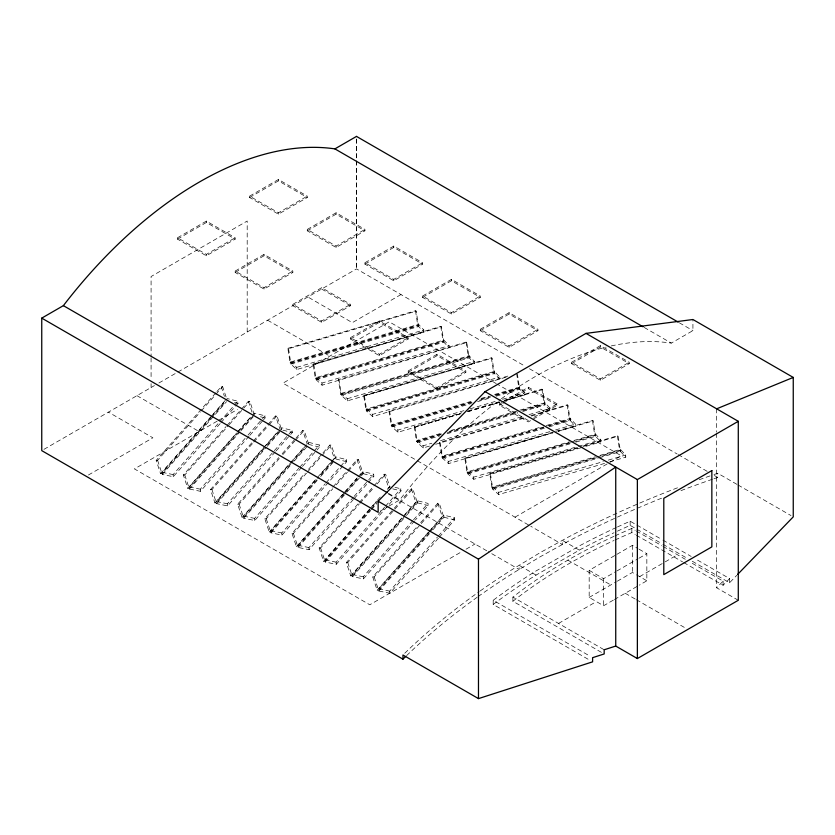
<?xml version="1.0" encoding="UTF-8"?>
<svg xmlns="http://www.w3.org/2000/svg" width="835" height="835" viewBox="0 0 835 835"><rect width="100%" height="100%" fill="white"/><g stroke="black" fill="none" stroke-linecap="round" stroke-linejoin="round"><path stroke-width="0.63" stroke-dasharray="4.17 3.13" d="M265.843 445.566L279.861 429.701M320.17 474.76L332.988 460.231M210.806 418.408L162.021 473.685L160.581 473.706L156.176 460.388L216.088 392.502M216.943 391.531L221.223 386.688L222.653 386.668L227.068 399.975M156.176 460.388L157.606 460.377L200.4 411.885M201.256 410.914L214.95 395.393M215.806 394.423L222.653 386.668M160.581 473.706L211.933 415.517M212.789 414.546L225.627 399.996M220.137 423.606L173.273 476.712L162.293 474.457L162.147 472.339L210.639 417.385M211.453 416.467L227.245 398.566L237.881 401.207L238.027 403.336L235.47 406.227M211.662 417.437L225.356 401.917M162.293 474.457L226.535 401.656M173.273 476.712L173.116 474.583L219.135 422.447M219.981 421.487L233.612 406.04M234.468 405.069L237.881 401.207M220.983 422.646L234.614 407.198M253.37 415.548L189.18 488.287L187.75 488.298L183.335 474.99L226.128 426.497M226.984 425.526L240.678 410.006M241.534 409.035L248.392 401.28L249.822 401.259L254.226 414.577M183.335 474.99L184.775 474.969L228.425 425.506M229.281 424.535L249.822 401.259M187.75 488.298L236.535 433.021M237.39 432.05L251.084 416.54M248.997 436.277L200.431 491.304L189.451 489.049L189.305 486.93L254.404 413.168L265.039 415.809L265.196 417.928L263.484 419.859M189.451 489.049L239.989 431.789M240.845 430.818L254.56 415.287L254.404 413.168M200.431 491.304L200.285 489.185L247.15 436.079M247.995 435.118L261.637 419.671M262.482 418.7L265.039 415.809M249.853 435.306L262.639 420.83M264.277 448.572L216.349 502.879L214.908 502.9L210.504 489.581L252.441 442.059M253.297 441.089L266.991 425.579M267.847 424.608L275.55 415.882L276.98 415.861L281.395 429.169L265.133 447.602M210.504 489.581L211.933 489.56L253.015 443.009M253.871 442.039L268.421 425.558M269.277 424.587L276.98 415.861M214.908 502.9L262.837 448.583M263.693 447.623L277.387 432.102M275.31 451.839L227.6 505.895L216.62 503.651L216.474 501.522L264.966 446.579M216.62 503.651L266.302 447.351M267.158 446.381L280.863 430.85M227.6 505.895L227.444 503.776L292.208 430.401L281.572 427.76L281.719 429.879M276.166 450.869L292.354 432.53L292.208 430.401M290.58 464.135L243.507 517.47L242.077 517.491L237.662 504.183L278.744 457.632M282.167 453.749L295.016 439.2M295.872 438.229L302.719 430.474L304.149 430.453L308.553 443.771L305.986 446.673M237.662 504.183L239.102 504.163L279.328 458.582M282.752 454.699L294.734 441.12M295.59 440.149L304.149 430.453M242.077 517.491L290.006 463.185M290.862 462.214L304.556 446.694M301.623 467.391L254.758 520.497L243.778 518.243L243.632 516.124L308.731 442.362L319.367 445.003L319.523 447.122L316.966 450.013M291.436 463.164L305.13 447.643M243.778 518.243L290.893 464.865M294.317 460.983L307.165 446.422M254.758 520.497L254.612 518.378L298.92 468.174M299.775 467.203L313.407 451.756M314.252 450.796L319.367 445.003M302.479 466.431L316.11 450.983M316.893 479.697L270.676 532.072L269.235 532.093L264.831 518.775L305.057 473.195M308.48 469.322L329.877 445.076L331.318 445.055L335.722 458.363L317.749 478.726M264.831 518.775L266.261 518.754L306.487 473.174M307.343 472.203L321.037 456.693M321.892 455.722L331.318 445.055M269.235 532.093L316.308 478.747M317.164 477.777L330.858 462.266M331.714 461.296L334.282 458.384L335.722 458.363M333.77 459.344L335.9 456.954L346.535 459.594L346.682 461.713L281.927 535.089L270.947 532.845L270.801 530.716L316.058 479.436M270.947 532.845L317.206 480.428M320.63 476.545L334.334 461.014M281.927 535.089L281.771 532.97L325.233 483.736M326.078 482.766L339.72 467.318M340.565 466.358L346.535 459.594M344.051 494.299L297.834 546.664L296.404 546.685L291.989 533.377L332.215 487.797M333.071 486.826L346.776 471.305M347.631 470.335L357.046 459.667L358.476 459.647L362.881 472.965L359.457 476.837M291.989 533.377L293.429 533.356L332.8 488.746M336.223 484.864L347.35 472.255M348.205 471.284L358.476 459.647M296.404 546.685L357.171 477.829M358.027 476.858L361.451 472.986L362.881 472.965M353.393 499.487L309.086 549.691L298.105 547.436L297.959 545.318L344.834 492.201M345.648 491.283L357.077 478.33M360.156 474.833L363.058 471.556L373.694 474.196L373.85 476.315L368.736 482.108M344.907 493.328L358.601 477.808M298.105 547.436L346.076 493.088M346.932 492.118L360.636 476.587M361.492 475.616L363.215 473.675L363.058 471.556M309.086 549.691L308.94 547.572L353.247 497.368M354.103 496.397L367.734 480.95M368.579 479.989L373.694 474.196M354.249 498.516L367.88 483.068M370.364 509.861L325.003 561.266L323.562 561.287L319.158 547.969L358.528 503.359M359.384 502.388L373.078 486.868M373.934 485.907L384.204 474.27L385.645 474.249L390.049 487.556L388.619 487.577L386.897 489.519M319.158 547.969L320.588 547.948L359.102 504.309M359.958 503.338L373.652 487.817M377.086 483.945L385.645 474.249M323.562 561.287L369.78 508.912M370.636 507.941L376.627 501.157M377.483 500.186L380.906 496.303M394.955 487.327L400.863 488.788L401.009 490.907L336.255 564.283L325.274 562.038L325.128 559.909L369.571 509.548M372.807 505.874L376.856 501.282M387.315 489.425L390.227 486.147M371.22 508.891L377.211 502.106M325.274 562.038L370.677 510.592M371.533 509.621L376.668 503.797M336.255 564.283L336.098 562.164L384.674 507.137M385.519 506.167L400.863 488.788M405.226 515.727L352.161 575.858L350.731 575.879L346.316 562.571L393.4 509.225M394.256 508.254L411.373 488.861L412.803 488.84L417.208 502.159L406.081 514.767M346.316 562.571L347.757 562.55L393.974 510.175M394.83 509.204L412.803 488.84M350.731 575.879L403.796 515.748M404.651 514.777L415.778 502.169L417.208 502.159M414.536 520.957L363.413 578.885L352.433 576.63L352.286 574.511L417.385 500.749L428.021 503.39L428.178 505.509L415.392 519.986M352.433 576.63L405.549 516.458M406.405 515.487L417.542 502.868L417.385 500.749M363.413 578.885L363.267 576.766L412.688 520.769M413.534 519.798L428.021 503.39M429.086 533.022L378.589 590.241L377.149 590.261L372.744 576.943L417.249 526.52M420.673 522.637L437.79 503.244L439.231 503.223L443.635 516.531L429.942 532.052M372.744 576.943L374.174 576.922L420.402 524.557M421.257 523.587L439.231 503.223M377.149 590.261L428.512 532.072M429.367 531.102L442.206 516.552L443.635 516.531M438.406 538.231L389.841 593.257L378.86 591.013L378.714 588.884L430.442 530.256M431.236 529.369L443.813 515.122L454.449 517.763L454.595 519.892L439.262 537.26M378.86 591.013L429.399 533.742M432.822 529.86L443.959 517.241L443.813 515.122M389.841 593.257L389.695 591.138L437.404 537.072M438.26 536.112L454.449 517.763M738.286 600.281L716.66 587.798L723.11 581.118L689.72 561.84M683.677 562.508L723.11 585.283L729.571 578.603L695.68 559.043M692.288 561.245L729.571 582.767L736.741 575.346M177.511 237.745L206.349 221.098L235.178 237.745L235.178 239.134L206.349 255.781L177.511 239.134L177.511 237.745L206.349 254.393L235.178 237.745M249.602 196.131L278.431 179.483L307.27 196.131L307.27 197.519L278.431 214.167L249.602 197.519L249.602 196.131L278.431 212.779L307.27 196.131M177.511 239.134L206.349 222.486L235.178 239.134M249.602 197.519L278.431 180.871L307.27 197.519M235.178 271.041L264.017 254.393L292.855 271.041L292.855 272.429L264.017 289.077L235.178 272.429L235.178 271.041L264.017 287.689L292.855 271.041M307.27 229.427L336.098 212.779L364.937 229.427L364.937 230.815L336.098 247.463L307.27 230.815L307.27 229.427L336.098 246.074L364.937 229.427M235.178 272.429L264.017 255.781L292.855 272.429M307.27 230.815L336.098 214.167L364.937 230.815M292.855 304.337L321.684 287.689L350.523 304.337L350.523 305.725L321.684 322.373L292.855 305.725L292.855 304.337L321.684 320.984L350.523 304.337M364.937 262.722L393.776 246.074L422.604 262.722L422.604 264.111L393.776 280.758L364.937 264.111L364.937 262.722L393.776 279.37L422.604 262.722M43.973 449.345L154.433 385.572M158.9 382.994L176.79 372.671M177.907 372.024L356.524 268.901L524.975 366.147M364.937 264.111L393.776 247.463L422.604 264.111M88.426 475.011L152.878 437.801L108.425 412.135M400.977 294.557L352.318 322.654L307.864 296.989M350.523 337.632L379.351 320.984L408.19 337.632L408.19 339.02L379.351 355.668L350.523 339.02L350.523 337.632L379.351 354.28L408.19 337.632M422.604 296.018L451.443 279.37L480.271 296.018L480.271 297.406L451.443 314.054L422.604 297.406L422.604 296.018L451.443 312.666L480.271 296.018M350.523 339.02L379.351 322.373L408.19 339.02M422.604 297.406L451.443 280.758L480.271 297.406M217.163 421.153L134.445 468.905L369.78 604.77L461.588 551.768M218.29 420.506L237.432 409.442M408.19 370.928L437.029 354.28L465.857 370.928L465.857 372.316L437.029 388.964L408.19 372.316L408.19 370.928L437.029 387.576L465.857 370.928M480.271 329.314L509.11 312.666L537.949 329.314L537.949 330.702L509.11 347.35L480.271 330.702L480.271 329.314L509.11 345.961L537.949 329.314M408.19 372.316L437.029 355.668L465.857 372.316M480.271 330.702L509.11 314.054L537.949 330.702M530.549 420.631L528.336 421.915L499.497 405.267L499.497 403.879L501.72 402.595M502.827 401.959L528.336 387.231L557.164 403.879L557.164 405.267L531.655 419.995M571.589 362.254L600.417 345.606L629.256 362.254L629.256 363.642L600.417 380.29L571.589 363.642L571.589 362.254L600.417 378.902L629.256 362.254M499.497 405.267L501.72 403.983M502.827 403.347L528.336 388.619L557.164 405.267M571.589 363.642L600.417 346.995L629.256 363.642M533.878 417.323L557.164 403.879M380.311 511.093L387.889 506.73M388.964 506.104L399.777 499.862A361.388 208.646 -60 0 1 500.395 399.495M611.251 345.93A361.388 208.646 -60 0 1 671.309 343.101L692.925 330.608L692.925 319.513M515.007 517.157L608.986 462.893M610.103 462.246L621.292 455.795L497.378 384.246M466.066 549.179L475.021 544.013M613.318 600.135L603.59 605.761L589.176 597.432L589.176 570.336L615.792 554.972M616.898 554.325L632.419 545.37L637.971 548.564M589.176 570.336L603.59 578.665L615.792 571.62M616.898 570.973L637.971 558.813M639.078 558.166L646.843 553.688L646.843 580.784L639.276 585.158M589.176 597.432L616.199 581.828M617.284 581.202L632.419 572.466L635.508 574.24M558.531 623.442L596.378 601.597M639.631 576.62L664.117 562.487M665.234 561.84L677.477 554.774M614.403 599.509L638.191 585.784M450.723 430.484L518.869 410.444M287.835 348.32L415.496 310.756L416.227 311.142L418.471 325.713L290.81 363.267L290.079 362.881L287.835 348.32L288.566 348.706L416.227 311.142M290.799 361.931L418.565 324.345L423.815 329.971L423.888 332.132L296.801 369.519L290.872 364.102L290.799 361.931L296.717 367.358L296.801 369.519M290.079 362.881L417.74 325.326L418.471 325.713M290.872 364.102L418.638 326.516L423.888 332.132M296.717 367.358L423.815 329.971M313.115 363.997L440.776 326.443L441.506 326.829L443.761 341.39L316.089 378.944L315.359 378.558L313.115 363.997L313.845 364.384L441.506 326.829M466.796 342.517L466.055 342.131L338.394 379.685L340.638 394.245L341.369 394.631L469.04 357.077L466.796 342.517L322.08 385.206L316.152 379.779L316.079 377.618L443.844 340.033L449.094 345.648L449.167 347.819L443.917 342.193L443.844 340.033M315.359 378.558L443.02 341.004L443.761 341.39M316.152 379.779L443.917 342.193M316.079 377.618L322.007 383.035L449.094 345.648M341.358 393.295L469.124 355.71L474.374 361.336L474.447 363.496L347.36 400.883L341.442 395.466L341.358 393.295L347.287 398.723L347.36 400.883M340.638 394.245L468.31 356.691L469.04 357.077M341.442 395.466L469.207 357.881L474.447 363.496M347.287 398.723L474.374 361.336M363.674 395.362L491.345 357.808L492.076 358.194L494.32 372.754L366.659 410.309L365.928 409.922L363.674 395.362L364.404 395.748L492.076 358.194M506.093 377.19L372.64 416.571L366.722 411.144L366.648 408.983L494.404 371.398L499.654 377.023L499.737 379.184L494.487 373.558L494.404 371.398M365.928 409.922L493.589 372.368L494.32 372.754M366.722 411.144L494.487 373.558M366.648 408.983L372.567 414.411L499.654 377.023M472.036 402.428L391.939 425.996L391.208 425.61L388.964 411.05L507.868 376.074M460.221 413.92L397.93 432.248L392.001 426.831L391.928 424.66L472.798 400.873M481.054 398.441L488.694 396.197M494.633 394.444L519.694 387.085L524.944 392.7L525.017 394.861L505.081 400.727M391.208 425.61L471.305 402.042M481.325 399.099L490.082 396.521M495.092 395.049L518.869 388.056L519.6 388.442L517.356 373.882M479.551 400.226L490.813 396.907M495.823 395.435L519.6 388.442M392.001 426.831L471.389 403.472M477.589 401.645L491.241 397.637M496.199 396.176L519.767 389.246L525.017 394.861M391.928 424.66L397.846 430.088L463.884 410.663M470.115 408.826L497.524 400.769M502.513 399.297L524.944 392.7M440.995 434.68L417.218 441.673L416.488 441.287L414.243 426.727L461.807 412.74M468.059 410.893L499.351 401.698M504.361 400.215L541.905 389.173L542.635 389.559L544.89 404.119L522.355 410.747M414.243 426.727L414.974 427.113L462.538 413.127M467.537 411.655L502.586 401.343M503.839 400.977L542.635 389.559M467.704 411.728L500.092 402.199M429.44 446.099L423.209 447.936L417.281 442.508L417.208 440.348L442.936 432.77M519.913 410.131L544.973 402.762L550.223 408.388L550.296 410.549L545.046 404.923L544.973 402.762M416.488 441.287L441.517 433.929M449.032 431.716L516.614 411.832M521.625 410.361L544.149 403.733L544.89 404.119M447.257 432.843L517.345 412.219M417.281 442.508L439.617 435.943M447.059 433.751L517.763 412.949M522.72 411.498L545.046 404.923M417.208 440.348L423.136 445.775L431.852 443.208M440.577 440.64L524.056 416.08M529.035 414.619L550.223 408.388M543.888 427.541L442.498 457.361L441.767 456.975L439.523 442.414L525.883 417.009M530.893 415.538L567.184 404.86L567.925 405.246L570.169 419.807L548.887 426.069M435.672 444.272L526.614 417.396M531.613 416.049L567.925 405.246M570.42 442.853L467.788 473.048L467.057 472.662L464.803 458.091L465.533 458.478L553.146 432.707L448.489 463.613L442.571 458.196L442.487 456.035L541.717 426.831M546.351 425.474L570.253 418.45L575.503 424.065L575.576 426.226L558.135 431.361M441.767 456.975L546.904 426.048M548.157 425.683L569.439 419.42L570.169 419.807M442.571 458.196L544.284 428.271M549.242 426.81L570.336 420.61L575.576 426.226M442.487 456.035L448.416 461.452L550.589 431.403M555.567 429.931L575.503 424.065M464.803 458.091L592.474 420.537L593.205 420.923L595.449 435.484L575.419 441.381M558.156 431.236L593.205 420.923M580.93 447.779L473.769 479.3L467.851 473.873L467.777 471.712L569.439 441.809M573.948 440.473L595.532 434.127L600.783 439.753L600.866 441.913L582.172 447.414M467.057 472.662L569.689 442.466M570.942 442.101L594.718 435.098L595.449 435.484M467.851 473.873L570.806 443.594M575.764 442.132L595.616 436.287L600.866 441.913M467.777 471.712L473.695 477.14L577.11 446.715M578.363 446.349L600.783 439.753M596.576 457.737L492.692 488.298L491.961 487.911L489.707 473.351L577.329 447.581M583.582 445.733L617.378 435.797L618.109 436.183L620.353 450.743L601.576 456.265M489.707 473.351L490.437 473.737L581.807 446.861M583.06 446.495L618.109 436.183M604.582 463.404L498.683 494.56L492.754 489.133L492.681 486.972L595.386 456.745M600.01 455.388L620.447 449.387L625.686 455.002L625.77 457.173L609.571 461.932M491.961 487.911L595.846 457.35M597.098 456.985L619.622 450.357L620.353 450.743M492.754 489.133L598.194 458.112M599.436 457.747L620.52 451.547L625.77 457.173M492.681 486.972L498.599 492.389L603.267 461.598M608.245 460.137L625.686 455.002M281.395 429.169L279.955 429.19L275.55 415.882M308.553 443.771L307.123 443.792L302.719 430.474M162.147 472.339L173.116 474.583M189.305 486.93L200.285 489.185M216.474 501.522L227.444 503.776M243.632 516.124L254.612 518.378M270.801 530.716L281.771 532.97M297.959 545.318L308.94 547.572M325.128 559.909L336.098 562.164M352.286 574.511L363.267 576.766M378.714 588.884L389.695 591.138M234.478 402.449L238.027 403.336M260.468 416.759L265.196 417.928M282.898 430.182L292.354 432.53M319.523 447.122L308.887 444.481L308.731 442.362M346.682 461.713L336.046 459.073L335.9 456.954M363.215 473.675L373.85 476.315M392.732 488.861L401.009 490.907M417.542 502.868L428.178 505.509M443.959 517.241L454.595 519.892M338.394 379.685L339.125 380.071L341.369 394.631M388.964 411.05L389.695 411.436L391.939 425.996M439.523 442.414L440.254 442.8L442.498 457.361M679.346 322.811L692.925 330.608M644.213 327.456L671.309 343.101M714.009 474.541A887.824 512.586 0 0 1 717.724 473.268L736.887 484.331M738.015 484.989L790.995 515.571M529.484 368.757L677.154 454.01M678.281 454.658L707.579 471.577M714.342 475.48L717.724 477.432L717.724 473.268M496.251 383.599L389.225 321.809L282.94 383.171L529.661 525.622M350.523 305.725L321.684 289.077L321.684 287.689M499.497 403.879L528.336 420.527L528.336 421.915M617.43 526.979A745.394 430.349 0 0 1 630.154 521.207L635.8 524.474M636.938 525.121L661.79 539.473M662.917 540.12L691.161 556.434M617.43 531.144A745.394 430.349 0 0 1 630.154 525.372L635.8 528.628M636.938 529.286L661.79 543.637M662.917 544.284L687.769 558.636M615.082 535.83A558.281 322.32 0 0 1 631.845 528.43L635.184 530.35M636.291 530.997L661.894 545.777M663.011 546.424L685.264 559.273M267.617 320.223L329.794 356.117M615.082 539.995A558.281 322.32 0 0 1 631.845 532.584L635.226 534.536M636.343 535.193L682.55 561.861M639.078 549.211L646.843 553.688M636.541 574.835L646.843 580.784M579.292 550.108L562.372 540.339L562.372 544.503L530.799 526.269M567.863 560.16L610.792 584.949M625.217 593.267L635.278 599.081M636.395 599.728L685.587 628.129M536.039 575.075L519.12 565.316L519.12 569.48L488.245 551.653M388.494 493.339L399.777 499.862M388.317 493.955L487.149 551.016M613.976 536.341A558.281 322.32 0 0 0 512.899 597.098L604.175 649.787M512.899 597.098L512.899 601.263L601.92 652.657M616.282 527.511A745.394 430.349 0 0 0 580.586 545.245L534.817 571.662A745.394 430.349 0 0 0 493.193 600.281L590.345 656.373M136.961 395.665L199.137 431.559M493.193 600.281L493.193 604.446L590.345 660.537M437.79 503.244L442.206 516.552M411.373 488.861L415.778 502.169M384.204 474.27L388.619 487.577M357.046 459.667L361.451 472.986M374.174 576.922L378.589 590.241M329.877 445.076L334.282 458.384M347.757 562.55L352.161 575.858M320.588 547.948L325.003 561.266M293.429 533.356L297.834 546.664M248.392 401.28L252.796 414.598M266.261 518.754L270.676 532.072M221.223 386.688L224.427 396.364M239.102 504.163L243.507 517.47M211.933 489.56L216.349 502.879M184.775 474.969L189.18 488.287M157.606 460.377L162.021 473.685M617.378 435.797L619.622 450.357M592.474 420.537L594.718 435.098M567.184 404.86L569.439 419.42M541.905 389.173L544.149 403.733M516.625 373.495L518.869 388.056M491.345 357.808L493.589 372.368M490.437 473.737L492.692 488.298M466.055 342.131L468.31 356.691M465.533 458.478L467.788 473.048M440.776 326.443L443.02 341.004M415.496 310.756L417.74 325.326M414.974 427.113L417.218 441.673M364.404 395.748L366.659 410.309M313.845 364.384L316.089 378.944M288.566 348.706L290.81 363.267M620.447 449.387L620.52 451.547M595.532 434.127L595.616 436.287M570.253 418.45L570.336 420.61M519.694 387.085L519.767 389.246M498.599 492.389L498.683 494.56M473.695 477.14L473.769 479.3M469.124 355.71L469.207 357.881M448.416 461.452L448.489 463.613M423.136 445.775L423.209 447.936M418.565 324.345L418.638 326.516M397.846 430.088L397.93 432.248M372.567 414.411L372.64 416.571M322.007 383.035L322.08 385.206M356.493 138.996L356.524 268.901L356.524 138.975M729.571 578.603L729.571 582.767M723.11 581.118L723.11 585.283M716.66 408.816L716.66 432.165M716.66 433.459L716.66 587.798M632.419 545.37L632.419 572.466M631.845 528.43L631.845 532.584M630.154 521.207L630.154 525.372M603.59 578.665L603.59 605.761M600.417 345.606L600.417 346.995M600.417 378.902L600.417 380.29M528.336 387.231L528.336 388.619M509.11 312.666L509.11 314.054M509.11 345.961L509.11 347.35M451.443 279.37L451.443 280.758M451.443 312.666L451.443 314.054M437.029 354.28L437.029 355.668M437.029 387.576L437.029 388.964M393.776 246.074L393.776 247.463M393.776 279.37L393.776 280.758M379.351 320.984L379.351 322.373M379.351 354.28L379.351 355.668M336.098 212.779L336.098 214.167M336.098 246.074L336.098 247.463M321.684 320.984L321.684 322.373M278.431 179.483L278.431 180.871M278.431 212.779L278.431 214.167M264.017 254.393L264.017 255.781M264.017 287.689L264.017 289.077M247.191 332.017L247.191 221.035L151.083 276.521L151.083 356.535M206.349 221.098L206.349 222.486M206.349 254.393L206.349 255.781M151.083 357.829L151.083 378.474M151.083 383.641L151.083 387.513M404.766 653.231A887.824 512.586 0 0 1 479.165 591.681M480.198 590.95A887.824 512.586 0 0 1 514.35 568.186L540.287 552.561L567.362 537.583A887.824 512.586 0 0 1 679.784 486.92M699.219 479.739A887.824 512.586 0 0 1 712.766 474.969M406.603 655.621A887.824 512.586 0 0 1 477.109 597.307M478.142 596.576A887.824 512.586 0 0 1 514.35 572.351L540.287 556.726L567.362 541.748A887.824 512.586 0 0 1 663.053 497.608M680.995 490.625A887.824 512.586 0 0 1 712.766 479.133M714.009 478.705A887.824 512.586 0 0 1 717.724 477.432M512.899 601.263A558.281 322.32 0 0 1 613.976 540.495M493.193 604.446A745.394 430.349 0 0 1 534.817 575.826L580.586 549.409A745.394 430.349 0 0 1 613.996 532.751M501.417 398.733A361.388 208.646 -60 0 1 606.179 347.109"/><path stroke-width="1.25" d="M737.639 574.417L793.25 516.875L793.25 377.43L692.925 319.513L586.003 333.384L485.083 391.646L378.151 501.25L378.151 512.346L41.75 318.125L41.75 450.629L402.95 659.17A887.824 512.586 0 0 1 405.685 656.508M615.739 646.06L604.175 649.787L604.175 653.951L592.599 657.677L592.599 661.842L478.476 698.613L478.476 559.168L615.739 467.089L615.739 646.06L637.366 658.554L738.286 600.281L738.286 421.31L586.003 333.384M41.75 318.125L63.376 305.641A361.388 208.646 -60 0 1 334.898 148.88L356.524 136.387M485.083 391.646L637.366 479.572L738.286 421.31M716.66 408.816L793.25 377.43M356.493 136.408L678.25 322.143M334.898 148.88L643.086 326.809M63.376 305.641L387.356 492.692M378.151 501.25L478.476 559.168M478.476 698.613L402.95 655.005L402.95 659.17M637.366 479.572L637.366 658.554M711.848 470.575L663.794 498.318L663.794 574.626L711.848 546.873L711.848 470.575"/></g></svg>
